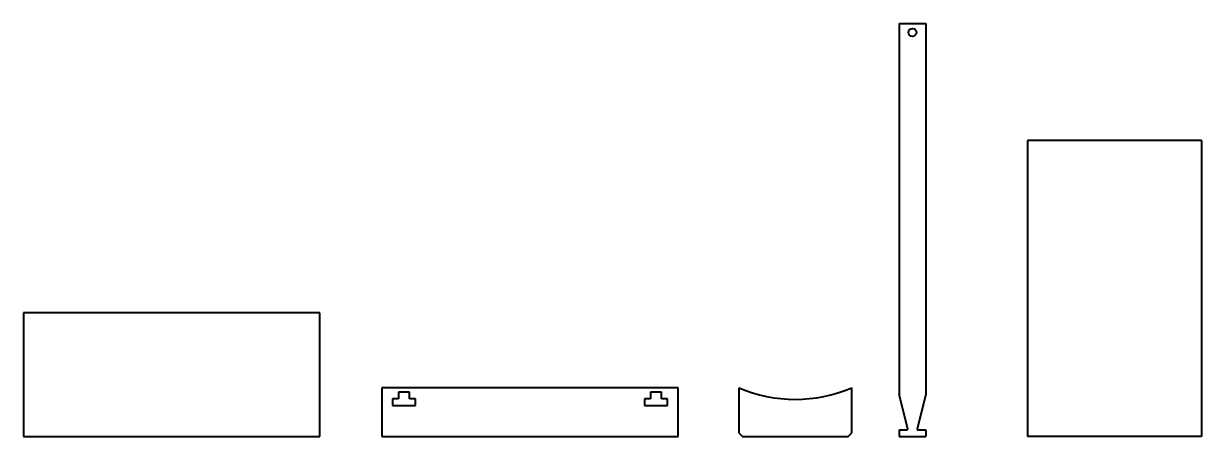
# Model space of a CAD drawing. Header units: millimetres. Extents: x 0 to 2663, y 0 to 935.
import ezdxf

# ---------------------------------------------------------------- set-up
doc = ezdxf.new("R2010")
doc.units = ezdxf.units.MM
doc.linetypes.add('K5LT_BASIC', pattern=[0])

msp = doc.modelspace()

# ---------------------------------------------------------------- linework, layer by layer
at = {"color": 7, "linetype": 'K5LT_BASIC', "lineweight": 40}
for p, q in [((1980, 934.6), (1980, 899.5)), ((1980, 934.6), (2040, 934.6)), ((2040, 934.6), (2040, 899.5)), ((1980, 899.5), (1980, 880.3)), ((1980, 880.3), (1980, 410.6)), ((2040, 899.5), (2040, 880.3)), ((2040, 880.3), (2040, 410.6)), ((2663.4, 670), (2270, 670)), ((2270, 670), (2270, 0)), ((2663.4, 670), (2663.4, 0)), ((1980, 410.6), (1980, 385.6)), ((2040, 410.6), (2040, 385.6)), ((1980, 385.6), (1980, 95)), ((2040, 385.6), (2040, 95)), ((670, 280), (0, 280)), ((0, 280), (0, 0)), ((670, 0), (670, 280)), ((1480, 110), (810, 110)), ((810, 110), (810, 0)), ((1480, 0), (1480, 110)), ((1617.5, 110.1), (1617.5, 8)), ((1872.5, 8), (1872.5, 110.1)), ((834, 85), (834, 70)), ((847.5, 85), (834, 85)), ((847.5, 100), (847.5, 85)), ((872.5, 100), (847.5, 100)), ((872.5, 85), (872.5, 100)), ((886, 85), (872.5, 85)), ((886, 70), (886, 85)), ((1404, 85), (1404, 70)), ((1417.5, 85), (1404, 85)), ((1417.5, 100), (1417.5, 85)), ((1442.5, 100), (1417.5, 100)), ((1442.5, 85), (1442.5, 100)), ((1456, 85), (1442.5, 85)), ((1456, 70), (1456, 85)), ((1999.4, 17.5), (1980, 95)), ((2040, 95), (2020.6, 17.5)), ((834, 70), (886, 70)), ((1404, 70), (1456, 70)), ((0, 0), (670, 0)), ((810, 0), (1480, 0)), ((1617.5, 8), (1625.5, 0)), ((1625.5, 0), (1864.5, 0)), ((1864.5, 0), (1872.5, 8)), ((1980, 15), (1980, 0)), ((1980, 15), (1997.4, 15)), ((1980, 0), (2040, 0)), ((2022.6, 15), (2040, 15)), ((2040, 15), (2040, 0)), ((2663.4, 0), (2270, 0))]:
    msp.add_line(p, q, dxfattribs=at)
msp.add_circle((2010, 914.6), 9, dxfattribs=at)
for centre, radius, start, end in [((1745, 409), 325, 246.9018, 293.0982), ((1997.4, 17), 2, 270, 14.0362), ((2022.6, 17), 2, 165.9638, 270)]:
    msp.add_arc(centre, radius, start, end, dxfattribs=at)

doc.saveas('drawing.dxf')
